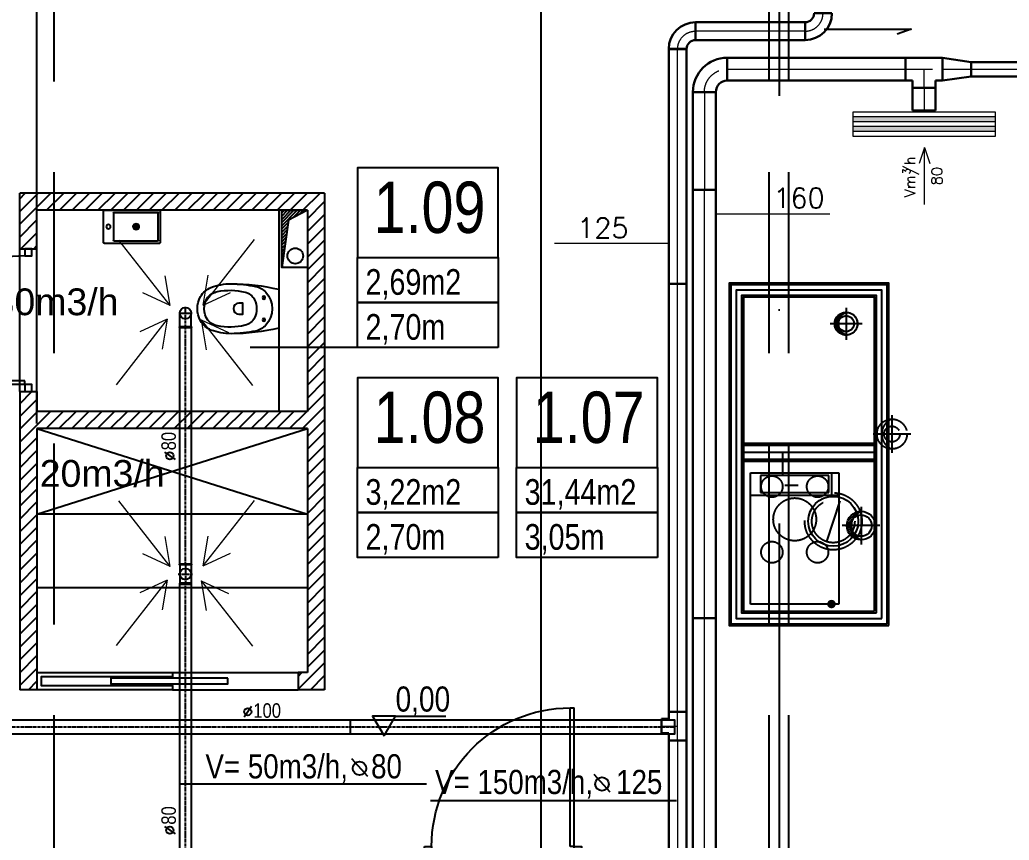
# Model space of a CAD drawing. Header units: millimetres. Extents: x -135140 to 267856, y -70704 to 149933.
# Drawn here: x -45139 to -38206, y -14695 to -8945 of the extents above; entities that cross this region are included whole.
import ezdxf
from ezdxf.enums import TextEntityAlignment as Align

# ---------------------------------------------------------------- set-up
doc = ezdxf.new("R2010")
doc.units = ezdxf.units.MM
doc.header["$LTSCALE"] = 99.9
for name, pattern in [('0707_PB_080619_gn_xref$0$ACAD_ISO10W100', [18, 12, -3, 0, -3]), ('ACAD_ISO03W100', [30, 12, -18]), ('ACAD_ISO10W100', [18, 12, -3, 0, -3]), ('CENTER', [2, 1.25, -0.25, 0.25, -0.25]), ('DASHDOT', [25.4, 12.7, -6.35, 0, -6.35]), ('HIDDEN', [9.525, 6.35, -3.175])]:
    doc.linetypes.add(name, pattern=pattern)
for name, color, linetype in [('+48_ARMATURA', 251, 'Continuous'), ('+48_HACZE', 253, 'Continuous'), ('+48_KOTY', 250, 'Continuous'), ('+48_MEBLE', 251, 'Continuous'), ('+48_OPISY T', 251, 'Continuous'), ('+48_OPISY_POM', 250, 'Continuous'), ('+48_OSIE', 8, 'Continuous'), ('+48_PODCIĄG', 250, 'ACAD_ISO03W100'), ('+48_PRZEBICIA', 143, 'Continuous'), ('+48_SCIANY', 250, 'Continuous'), ('+48_SPUSTY', 150, 'Continuous'), ('+48_STOLARKA_DRZWI', 250, 'Continuous'), ('+48_WEŁNA', 252, 'Continuous'), ('+48_WIDOK', 250, 'Continuous'), ('+48_ŚCIANY_GK', 250, 'Continuous'), ('WEN_NAW_OSIE', 2, 'CENTER'), ('WEN_NAW_ZLICZAC', 170, 'Continuous'), ('WEN_WYW_OSIE', 2, 'CENTER'), ('WEN_WYW_ZLICZAC', 40, 'Continuous'), ('ŚCIANY_', 250, 'Continuous')]:
    doc.layers.add(name, color=color, linetype=linetype)
for name, color, linetype, lineweight in [('2DH_SYM', 64, 'Continuous', 18), ('2DL_OBJ', 64, 'Continuous', 18), ('2DL_PRO_N1', 10, 'Continuous', 30), ('2DL_PRO_W11', 160, 'Continuous', 30), ('2DL_SYM', 64, 'Continuous', 18), ('CP_AXISAC', 7, 'DASHDOT', 0), ('WENTYLACJA NAPISY', 7, 'Continuous', 25), ('x', 250, 'Continuous', 18)]:
    doc.layers.add(name, color=color, linetype=linetype, lineweight=lineweight)
doc.styles.add('CP_ATTR', font='ROMANS.SHX')
doc.styles.get("Standard").update_dxf_attribs({"font": 'ARIAL.TTF'})
doc.styles.add('WRP_ARIAL', font='ARIAL.TTF', dxfattribs={"width": 0.8})
doc.linetypes.add('BATTING', pattern='A,0.00254,-2.54,[134,ltypeshp.shx,S=2.54,R=0,X=-2.54,Y=0],-5.08,[134,ltypeshp.shx,S=2.54,R=180,X=2.54,Y=0],-2.54', length=10.16254)
doc.linetypes.add('ZIGZAG', pattern='A,0.00254,-5.08,[131,ltypeshp.shx,S=5.08,R=0,X=-5.08,Y=0],-10.16,[131,ltypeshp.shx,S=5.08,R=180,X=5.08,Y=0],-5.08', length=20.32254)

# ---------------------------------------------------------------- blocks, each defined once
blk = doc.blocks.new('wc_ego')
at = {"layer": '+48_ARMATURA'}
for p, q in [((13.6, 0), (-13.6, 0)), ((-9.2, -10.5), (-6.3, -10.5)), ((9.2, -10.5), (6.3, -10.5))]:
    blk.add_line(p, q, dxfattribs=at)
for points in [[(14.92, -47.55, 0.091012), (17.5, -33.49, 0.04468), (15.64, -16.3, 0.150678), (11.63, -9.05, 0.380316), (-11.63, -9.05, 0.150678), (-15.64, -16.3, 0.04468), (-17.5, -33.49, 0.091012), (-14.92, -47.55, 0.171854), (-8.54, -54.79, 0.258868), (8.54, -54.79, 0.171854)], [(-6.33, -17.09, 0.228329), (-11.6, -23.64, 0.112012), (-12.01, -43.05, 0.161795), (-8.11, -49.75, 0.320353), (8.11, -49.75, 0.161795), (12.01, -43.05, 0.112012), (11.6, -23.64, 0.228329), (6.33, -17.09, 0.236897)]]:
    blk.add_lwpolyline(points, format="xyb", close=True, dxfattribs=at)
blk.add_lwpolyline([(-3.86, -27.96), (-3.86, -25.31), (3.94, -25.31), (3.94, -27.96, -1), (-3.86, -27.96, -1)], format="xyb", dxfattribs=at)
for centre in [(-7.75, -10.5), (7.75, -10.5)]:
    blk.add_circle(centre, 1, dxfattribs=at)
for centre, start, end in [((128.21, -33.49), 166.71401, 180), ((-128.21, -33.49), 0, 13.28599)]:
    blk.add_arc(centre, 145.71, start, end, dxfattribs=at)
blk = doc.blocks.new('UMYWALKA_40')
at = {"layer": '+48_MEBLE'}
for p, q in [((-200, -225), (-200, 0)), ((200, 0), (-200, 0)), ((200, 0), (200, -225)), ((-185, -210), (-185, -20)), ((123, -15), (-180, -15)), ((128, -20), (128, -210)), ((-8, -115), (-52, -115)), ((-30, -93), (-30, -137)), ((195, -230), (-195, -230)), ((123, -215), (-180, -215))]:
    blk.add_line(p, q, dxfattribs=at)
for centre, radius in [((-30, -115), 20), ((-30, -115), 13), ((164, -115), 15)]:
    blk.add_circle(centre, radius, dxfattribs=at)
for centre, start, end in [((-180, -20), 90, 180), ((123, -20), 0, 90), ((-195, -225), 180, 270), ((-180, -210), 180, 270), ((123, -210), 270, 0), ((195, -225), 270, 0)]:
    blk.add_arc(centre, 5, start, end, dxfattribs=at)
blk = doc.blocks.new('y')
at = {"layer": '+48_MEBLE', "extrusion": (0, 0, -1)}
for centre, major_axis, start_param, end_param in [((69766.15, 11516.72), (-0.354, 0.354), 5.497787, 7.068583), ((69796.45, 11516.72), (0.354, 0.354), -0.785398, 0.785398), ((69762.05, 11507.22), (1.06, 1.06), 3.926991, 10.210176), ((69781.45, 11507.22), (-1.41, 1.41), 5.497787, 7.068583), ((69781.45, 11507.22), (0.919, 0.919), 3.926991, 5.497787), ((69781.45, 11507.22), (-1.41, 1.41), 7.068583, 8.63938), ((69781.45, 11507.22), (0.919, 0.919), 5.497787, 7.068583), ((69781.45, 11507.22), (-1.41, 1.41), 10.210176, 11.780972), ((69781.45, 11507.22), (0.919, 0.919), 8.63938, 10.210176), ((69781.45, 11507.22), (0.919, 0.919), 7.068583, 8.63938), ((69781.45, 11507.22), (-1.41, 1.41), 8.63938, 10.210176), ((69758.95, 11496.22), (0.354, 0.354), 2.356194, 3.926991), ((69766.15, 11497.72), (0.354, 0.354), 2.356194, 3.926991), ((69796.45, 11497.72), (-0.354, 0.354), 2.356194, 3.926991), ((69797.95, 11496.22), (-0.354, 0.354), 2.356194, 3.926991)]:
    blk.add_ellipse(centre, major_axis=major_axis, ratio=1, start_param=start_param, end_param=end_param, dxfattribs=at)
at = {"layer": '+48_ARMATURA', "xscale": -0.09999999999854481, "yscale": 0.1000000000058208, "zscale": 0.1}
blk.add_blockref('UMYWALKA_40', (69778.45, 11518.72), dxfattribs=at)
blk = doc.blocks.new('OPISY_POM_METKA')
at = {"layer": '+48_OPISY_POM', "ltscale": 5}
for points in [[(0, -70), (109.71, -70), (109.71, 0), (0, 0)], [(109.71, -105), (0, -105), (0, -70), (109.71, -70)]]:
    blk.add_lwpolyline(points, close=True, dxfattribs=at)
at = {"layer": '+48_OPISY_POM'}
blk.add_lwpolyline([(109.71, -140), (0, -140), (0, -105), (109.71, -105)], close=True, dxfattribs=at)
at = {"layer": '+48_OPISY_POM', "ltscale": 5, "style": 'WRP_ARIAL', "width": 0.8}
for tag, p, height in [('NRPOM', (25.76, -50.8), 40), ('POW', (6.35, -98.98), 20)]:
    blk.add_attdef(tag, p, '', height=height, dxfattribs=at)
at = {"layer": '+48_OPISY_POM', "style": 'WRP_ARIAL', "width": 0.8}
blk.add_attdef('H', (6.35, -133.98), '', height=20, dxfattribs=at)
blk = doc.blocks.new('drzwi')
at = {"layer": '+48_STOLARKA_DRZWI'}
for p, q in [((-2, 0), (-2, -70)), ((0, 0), (-2, 0)), ((0, 0), (0, -70)), ((-2, -70), (0, -70))]:
    blk.add_line(p, q, dxfattribs=at)
blk.add_arc((-2, 0), 70, 180, 270, dxfattribs=at)
blk = doc.blocks.new('DRZWI_90')
at = {"layer": '+48_STOLARKA_DRZWI'}
for points in [[(36405.46, 16749.33), (36405.46, 16744.33), (36410.46, 16744.33), (36410.46, 16749.33)], [(36405.46, 16654.33), (36405.46, 16649.33), (36410.46, 16649.33), (36410.46, 16654.33)]]:
    blk.add_lwpolyline(points, close=True, dxfattribs=at)
at = {"layer": '+48_STOLARKA_DRZWI', "xscale": 1.25, "yscale": 1.25, "zscale": 1.25, "rotation": 270}
blk.add_blockref('drzwi', (36405.46, 16654.33), dxfattribs=at)
blk = doc.blocks.new('drzwi_100')
at = {"layer": '+48_STOLARKA_DRZWI'}
for points in [[(-110, -5), (-105, -5), (-105, 0), (-110, 0)], [(-5, -5), (0, -5), (0, 0), (-5, 0)]]:
    blk.add_lwpolyline(points, close=True, dxfattribs=at)
at = {"layer": '+48_STOLARKA_DRZWI', "xscale": 1.388888888890506, "yscale": 1.388888888888687, "zscale": 1.388888888888889}
blk.add_blockref('drzwi', (-5, -5), dxfattribs=at)
blk = doc.blocks.new('SR-100ONAW_5269-5220554429_14')
at = {"ltscale": 0.15}
blk.add_line((3000, -50), (3000, 50), dxfattribs=at)
blk.add_lwpolyline([(0, -50), (0, 50), (5269.5, 50), (5269.5, -50)], close=True, dxfattribs=at)
for p in [(0, 0), (5269.5, 0)]:
    blk.add_point(p, dxfattribs=at)
at = {"layer": 'WEN_NAW_OSIE', "ltscale": 0.15}
blk.add_line((0, 0), (5269.5, 0), dxfattribs=at)
blk = doc.blocks.new('SR-80OWYW_2978-2571279282_14')
at = {"ltscale": 0.15}
blk.add_lwpolyline([(0, -40), (0, 40), (2978.3, 40), (2978.3, -40)], close=True, dxfattribs=at)
for p in [(0, 0), (2978.3, 0)]:
    blk.add_point(p, dxfattribs=at)
at = {"layer": 'WEN_WYW_OSIE', "ltscale": 0.15}
blk.add_line((0, 0), (2978.3, 0), dxfattribs=at)
blk = doc.blocks.new('SR-80OWYW_1658-3063185936_14')
at = {"ltscale": 0.15}
blk.add_lwpolyline([(0, -40), (0, 40), (1658.3, 40), (1658.3, -40)], close=True, dxfattribs=at)
for p in [(0, 0), (1658.3, 0)]:
    blk.add_point(p, dxfattribs=at)
at = {"layer": 'WEN_WYW_OSIE', "ltscale": 0.15}
blk.add_line((0, 0), (1658.3, 0), dxfattribs=at)
blk = doc.blocks.new('BL8090OWYW_13')
at = {"ltscale": 0.15}
for p, q in [((-40, 5.6), (-40, 100)), ((40, 5.6), (40, 100))]:
    blk.add_line(p, q, dxfattribs=at)
blk.add_lwpolyline([(40, 0), (-40, 0, -1), (-40, 5.6), (40, 5.6, -1)], format="xyb", close=True, dxfattribs=at)
blk.add_circle((0, 100), 40, dxfattribs=at)
blk.add_point((0, 0), dxfattribs=at)
at = {"layer": 'WEN_WYW_OSIE', "ltscale": 0.15}
for p, q in [((0, 0), (0, 145)), ((-45, 100), (45, 100))]:
    blk.add_line(p, q, dxfattribs=at)
blk = doc.blocks.new('TCPL8080OWYW_14')
at = {"ltscale": 0.15}
for p, q in [((5.6, 40), (134.4, 40)), ((5.6, -40), (134.4, -40))]:
    blk.add_line(p, q, dxfattribs=at)
for points in [[(0, -40), (0, 40, -1), (5.6, 40), (5.6, -40, -1)], [(140, -40), (140, 40, 1), (134.4, 40), (134.4, -40, 1)]]:
    blk.add_lwpolyline(points, format="xyb", close=True, dxfattribs=at)
blk.add_circle((70, 0), 40, dxfattribs=at)
for p in [(0, 0), (140, 0)]:
    blk.add_point(p, dxfattribs=at)
at = {"layer": 'WEN_WYW_OSIE', "ltscale": 0.15}
for p, q in [((0, 0), (140, 0)), ((70, -50), (70, 50))]:
    blk.add_line(p, q, dxfattribs=at)
blk = doc.blocks.new('2CP_AC_TEE3_RO_D125_D100_L200_L113_A90')
at = {"ltscale": 0.15}
for p, q in [((50, 62.5), (50, 113)), ((50, 113), (150, 113)), ((150, 62.5), (150, 113)), ((0, -62.5), (0, 62.5)), ((0, 62.5), (50, 62.5)), ((200, 62.5), (150, 62.5)), ((200, -62.5), (200, 62.5)), ((0, -62.5), (200, -62.5))]:
    blk.add_line(p, q, dxfattribs=at)
at = {"layer": 'CP_AXISAC', "ltscale": 0.15}
for p, q in [((100, 113), (100, 0)), ((0, 0), (200, 0))]:
    blk.add_line(p, q, dxfattribs=at)
at = {"linetype": 'ByBlock', "ltscale": 0.15, "style": 'CP_ATTR', "flags": 9}
for tag in ['NAME', 'PRODUCER', 'PRODUCT-TYPE', 'ARTICLE', 'FLOW', 'OTHER']:
    blk.add_attdef(tag, (0, 0), '', height=0.0001, dxfattribs=at)
blk = doc.blocks.new('2CP_AC_PIPE_RO')
at = {"ltscale": 0.15}
for p, q in [((1, 0.5), (0, 0.5)), ((0, 0.5), (0, -0.5)), ((1, -0.5), (1, 0.5)), ((0, -0.5), (1, -0.5))]:
    blk.add_line(p, q, dxfattribs=at)
at = {"layer": 'CP_AXISAC', "ltscale": 0.15}
blk.add_line((0, 0), (1, 0), dxfattribs=at)
at = {"linetype": 'ByBlock', "ltscale": 0.15, "style": 'CP_ATTR', "flags": 9}
for tag in ['NAME', 'PRODUCER', 'PRODUCT-TYPE', 'ARTICLE', 'FLOW', 'OTHER']:
    blk.add_attdef(tag, (0, 0), '', height=0.0001, dxfattribs=at)
blk = doc.blocks.new('2CP_AC_ELBW_RO_D125_D125_R125_A90_E0_F0')
at = {"ltscale": 0.15}
for p, q in [((187.5, 125), (62.5, 125)), ((62.5, 125), (62.5, 125)), ((187.5, 125), (187.5, 125)), ((0, -62.5), (0, 62.5)), ((0, 62.5), (0, 62.5)), ((0, -62.5), (0, -62.5))]:
    blk.add_line(p, q, dxfattribs=at)
for radius in [187.5, 62.5]:
    blk.add_arc((0, 125), radius, 270, 0, dxfattribs=at)
at = {"layer": 'CP_AXISAC', "ltscale": 0.15}
for p, q in [((125, 125), (125, 125)), ((0, 0), (0, 0))]:
    blk.add_line(p, q, dxfattribs=at)
blk.add_arc((0, 125), 125, 270, 0, dxfattribs=at)
at = {"linetype": 'ByBlock', "ltscale": 0.15, "style": 'CP_ATTR', "flags": 9}
for tag in ['NAME', 'PRODUCER', 'PRODUCT-TYPE', 'ARTICLE', 'FLOW', 'OTHER']:
    blk.add_attdef(tag, (0, 0), '', height=0.0001, dxfattribs=at)
blk = doc.blocks.new('CPHS_DS09')
blk.add_line((0, 0), (-2, 0))
at = {"style": 'CP_ATTR', "flags": 14}
blk.add_attdef('FI', text='', height=0.35, dxfattribs=at).set_placement((-1.807, 0.275), align=Align.MIDDLE)
at = {"style": 'CP_ATTR', "flags": 12}
blk.add_attdef('EVAL_W_MM', text='', height=0.35, dxfattribs=at).set_placement((-1.604, 0.275), align=Align.MIDDLE_LEFT)
at = {"linetype": 'ByBlock', "style": 'CP_ATTR', "flags": 9}
blk.add_attdef('VAL', text='', height=0.00005, dxfattribs=at).set_placement((-1.342, 0.182), align=Align.MIDDLE_LEFT)
blk = doc.blocks.new('2CP_AC_ELBW_RO_D160_D160_R160_A90_E0_F0')
at = {"ltscale": 0.15}
for p, q in [((240, 160), (80, 160)), ((80, 160), (80, 160)), ((240, 160), (240, 160)), ((0, -80), (0, 80)), ((0, 80), (0, 80)), ((0, -80), (0, -80))]:
    blk.add_line(p, q, dxfattribs=at)
for radius in [240, 80]:
    blk.add_arc((0, 160), radius, 270, 0, dxfattribs=at)
at = {"layer": 'CP_AXISAC', "ltscale": 0.15}
for p, q in [((160, 160), (160, 160)), ((0, 0), (0, 0))]:
    blk.add_line(p, q, dxfattribs=at)
blk.add_arc((0, 160), 160, 270, 0, dxfattribs=at)
at = {"linetype": 'ByBlock', "ltscale": 0.15, "style": 'CP_ATTR', "flags": 9}
for tag in ['NAME', 'PRODUCER', 'PRODUCT-TYPE', 'ARTICLE', 'FLOW', 'OTHER']:
    blk.add_attdef(tag, (0, 0), '', height=0.0001, dxfattribs=at)
blk = doc.blocks.new('2DLAC020')
for p, q in [((-0.5, 0.3), (0.5, 0.3)), ((-0.5, 0.1), (0.5, 0.1)), ((-0.5, -0.1), (0.5, -0.1)), ((-0.5, -0.3), (0.5, -0.3))]:
    blk.add_line(p, q)
blk.add_lwpolyline([(-0.5, -0.5), (0.5, -0.5), (0.5, 0.5), (-0.5, 0.5)], close=True)
for points in [[(-0.5, 0.3), (0.5, 0.3), (-0.5, 0.1), (0.5, 0.1)], [(-0.5, -0.1), (0.5, -0.1), (-0.5, -0.3), (0.5, -0.3)]]:
    blk.add_solid(points)
at = {"linetype": 'ByBlock', "style": 'CP_ATTR', "flags": 9}
for tag, p in [('NUMBER', (-0.0919, -0.0183)), ('GROUP', (-0.0919, -0.0184)), ('ARTICLE', (-0.0919, -0.0185)), ('PRODUCT-TYPE', (-0.0919, -0.0186)), ('ORDER-NO', (-0.0919, -0.0187)), ('PRODUCER', (-0.0919, -0.0188)), ('NAME', (-0.0919, -0.0182)), ('TEMPERATURE', (-0.0916, -0.0182)), ('FLOW', (-0.0915, -0.0184)), ('CHARACTER', (-0.0915, -0.0185)), ('POWER', (-0.0914, -0.0187)), ('VOLTAGE', (-0.0914, -0.0188)), ('OTHER', (-0.0914, -0.0183)), ('PN', (-0.0912, -0.0184)), ('DN', (-0.0912, -0.0186))]:
    blk.add_attdef(tag, text='', height=0.00005, dxfattribs=at).set_placement(p, align=Align.MIDDLE_LEFT)
blk = doc.blocks.new('CPLS_464')
for p, q in [((-0.5, 0), (0.5, 0)), ((0.5, 0), (0.219, 0.094)), ((0.5, 0), (0.219, -0.094))]:
    blk.add_line(p, q)
at = {"style": 'CP_ATTR'}
for s, height, p in [('Vm/h', 0.1875, (-0.37, 0.16)), ('3', 0.125, (0.031, 0.25))]:
    blk.add_text(s, height=height, dxfattribs=at).set_placement(p)
blk.add_attdef('VAL', text='', height=0.188, dxfattribs=at).set_placement((0, -0.219), align=Align.MIDDLE)
blk = doc.blocks.new('2CP_AC_TEE3_RO_D160_D160_L260_L130_A90')
at = {"ltscale": 0.15}
for p, q in [((0, -80), (0, 80)), ((0, 80), (50, 80)), ((50, 80), (50, 130)), ((50, 130), (210, 130)), ((210, 80), (210, 130)), ((260, 80), (210, 80)), ((260, -80), (260, 80)), ((0, -80), (260, -80))]:
    blk.add_line(p, q, dxfattribs=at)
at = {"layer": 'CP_AXISAC', "ltscale": 0.15}
for p, q in [((130, 130), (130, 0)), ((0, 0), (260, 0))]:
    blk.add_line(p, q, dxfattribs=at)
at = {"linetype": 'ByBlock', "ltscale": 0.15, "style": 'CP_ATTR', "flags": 9}
for tag in ['NAME', 'PRODUCER', 'PRODUCT-TYPE', 'ARTICLE', 'FLOW', 'OTHER']:
    blk.add_attdef(tag, (0, 0), '', height=0.0001, dxfattribs=at)
blk = doc.blocks.new('CPHS_DS08')
blk.add_line((0, 0), (2, 0))
at = {"style": 'CP_ATTR', "flags": 14}
blk.add_attdef('FI', text='', height=0.35, dxfattribs=at).set_placement((0.784, 0.275), align=Align.MIDDLE)
at = {"style": 'CP_ATTR', "flags": 12}
blk.add_attdef('EVAL_W_MM', text='', height=0.35, dxfattribs=at).set_placement((1.006, 0.275), align=Align.MIDDLE_LEFT)
at = {"linetype": 'ByBlock', "style": 'CP_ATTR', "flags": 9}
blk.add_attdef('VAL', text='', height=0.00005, dxfattribs=at).set_placement((0.408, 0.182), align=Align.MIDDLE_LEFT)
blk = doc.blocks.new('2CP_AC_TRNS_RO_D160_D100_L200_O0_Z0_E0_F0')
at = {"ltscale": 0.15}
for p, q in [((0, -80), (0, 80)), ((0, 80), (0, 80)), ((0, 80), (200, 50)), ((200, -50), (200, 50)), ((200, 50), (200, 50)), ((0, -80), (200, -50)), ((200, -50), (200, -50)), ((0, -80), (0, -80))]:
    blk.add_line(p, q, dxfattribs=at)
at = {"layer": 'CP_AXISAC', "ltscale": 0.15}
for p, q in [((0, 0), (0, 0)), ((0, 0), (200, 0)), ((200, 0), (200, 0))]:
    blk.add_line(p, q, dxfattribs=at)
at = {"linetype": 'ByBlock', "ltscale": 0.15, "style": 'CP_ATTR', "flags": 9}
for tag in ['NAME', 'PRODUCER', 'PRODUCT-TYPE', 'ARTICLE', 'FLOW', 'OTHER']:
    blk.add_attdef(tag, (0, 0), '', height=0.0001, dxfattribs=at)

msp = doc.modelspace()

# ---------------------------------------------------------------- hatches: boundary and pattern name
at = {"layer": '+48_HACZE'}
h = msp.add_hatch(dxfattribs=at)
h.set_pattern_fill('ANSI31', color=256, scale=20, angle=180, style=0)
h.set_pattern_definition([(225, (-742073.9, -125572.43), (44.9012806, -44.9012806), [])])
h.paths.add_polyline_path([(-45019.1, -10550.3), (-45139.1, -10550.3), (-45139.1, -10160.3), (-43004.1, -10160.3), (-43004.1, -13640.3), (-43189.1, -13640.3), (-43189.1, -13520.3), (-43124.1, -13520.3), (-43124.1, -11810.3), (-45019.1, -11810.3), (-45019.1, -13640.3), (-45139.1, -13640.3), (-45139.1, -11550.3), (-45019.1, -11550.3), (-45019.1, -11690.3), (-43124.1, -11690.3), (-43124.1, -10280.3), (-45019.1, -10280.3)])
at = {"layer": '+48_OPISY T'}
h = msp.add_hatch(color=256, dxfattribs=at)
edge = h.paths.add_edge_path()
edge.add_arc((-39451.7, -13040.3), 30, 0, 360)
at = {"layer": '+48_PRZEBICIA'}
h = msp.add_hatch(dxfattribs=at)
h.set_pattern_fill('ANSI31', color=256, scale=5, style=0)
h.set_pattern_definition([(45, (-742058.76, -125202.426), (-11.22532015, 11.22532015), [])])
h.paths.add_polyline_path([(-43304.1, -10280.3), (-43304.1, -10680.3), (-43257.4, -10349.3), (-43124.1, -10280.3)])
at = {"layer": '+48_PRZEBICIA', "linetype": 'Continuous'}
h = msp.add_hatch(dxfattribs=at)
h.set_pattern_fill('ANSI31', color=256, scale=3, style=0)
h.set_pattern_definition([(45, (-646337.045, -137355.584), (-6.73519209, 6.73519209), [])])
edge = h.paths.add_edge_path()
edge.add_arc((-39349.1, -11075.3), 80, 90.00002, 270.00001)
edge.add_arc((-39318.4, -11075.3), 85.7, 110.98298, 249.01705, ccw=False)
h = msp.add_hatch(dxfattribs=at)
h.set_pattern_fill('ANSI31', color=256, scale=3.75005, style=0)
h.set_pattern_definition([(45, (-797989.22, -170342.782), (-8.41910308, 8.41910308), [])])
edge = h.paths.add_edge_path()
edge.add_arc((-39244.1, -12490.3), 100, 90.00002, 270.00001)
edge.add_arc((-39205.7, -12490.3), 107.1, 110.98298, 249.01705, ccw=False)

# ---------------------------------------------------------------- linework, layer by layer
at = {"layer": '+48_KOTY', "ltscale": 5}
msp.add_line((-42506.7, -13825.3), (-42154.7, -13825.3), dxfattribs=at)
msp.add_lwpolyline([(-42586.8, -13964), (-42506.7, -13825.3), (-42666.9, -13825.3)], close=True, dxfattribs=at)
at = {"layer": '+48_MEBLE'}
for p, q in [((-45019.1, -12410.3), (-43124.1, -11810.3)), ((-45019.1, -11810.3), (-43124.1, -12410.3)), ((-43124.1, -12410.3), (-45019.1, -12410.3)), ((-43124.1, -12925.3), (-45024.1, -12925.3))]:
    msp.add_line(p, q, dxfattribs=at)
at = {"layer": '+48_MEBLE', "linetype": 'HIDDEN', "ltscale": 1.5}
for p, q in [((-39791.6, -12137.3), (-39791.6, -11980.3)), ((-39449.1, -12277.3), (-39449.1, -12120.3)), ((-39685, -12210.3), (-39779.1, -12210.3)), ((-40019.1, -12277.3), (-39399.1, -12277.3))]:
    msp.add_line(p, q, dxfattribs=at)
for points in [[(-39399.1, -12120.3), (-39399.1, -13040.3), (-40019.1, -13040.3), (-40019.1, -12120.3)], [(-39469.1, -12257.3), (-39469.1, -12140.3), (-39949.1, -12140.3), (-39949.1, -12257.3)]]:
    msp.add_lwpolyline(points, close=True, dxfattribs=at)
for centre, radius in [((-39869.1, -12216.8), 75), ((-39549.1, -12216.8), 75), ((-39709.1, -12446.8), 150), ((-39869.1, -12676.8), 75), ((-39549.1, -12676.8), 75)]:
    msp.add_circle(centre, radius, dxfattribs=at)
at = {"layer": '+48_OPISY_POM'}
msp.add_lwpolyline([(-42773.8, -11242.1), (-43523.8, -11242.1)], dxfattribs=at)
at = {"layer": '+48_OSIE', "linetype": 'ACAD_ISO10W100', "ltscale": 5}
for p, q in [((-45019.1, -20765.5), (-45019.1, 5506.2)), ((-39819.1, 5506.2), (-39819.1, -20765.5))]:
    msp.add_line(p, q, dxfattribs=at)
at = {"layer": '+48_PODCIĄG', "linetype": 'HIDDEN', "ltscale": 2}
for p, q in [((-44899.1, -16990.3), (-44899.1, 3439.7)), ((-39887.6, -16990.3), (-39887.6, 3439.7)), ((-39750.6, -16990.3), (-39750.6, 3439.7))]:
    msp.add_line(p, q, dxfattribs=at)
at = {"layer": '+48_PRZEBICIA', "linetype": '0707_PB_080619_gn_xref$0$ACAD_ISO10W100', "ltscale": 0.5}
for p, q in [((-39349.1, -10963.3), (-39349.1, -11187.3)), ((-39349.1, -10963.3), (-39349.1, -11187.3)), ((-39237.1, -11075.3), (-39461.1, -11075.3)), ((-39237.1, -11075.3), (-39461.1, -11075.3)), ((-39027.8, -11716.7), (-39027.8, -11980.7)), ((-38895.8, -11848.7), (-39159.8, -11848.7)), ((-39244.1, -12358.3), (-39244.1, -12622.3)), ((-39244.1, -12378.3), (-39244.1, -12602.3)), ((-39112.1, -12490.3), (-39376.1, -12490.3)), ((-39132.1, -12490.3), (-39356.1, -12490.3))]:
    msp.add_line(p, q, dxfattribs=at)
at = {"layer": '+48_PRZEBICIA', "linetype": 'Continuous'}
msp.add_lwpolyline([(-43124.1, -10280.3), (-43124.1, -10680.3), (-43304.1, -10680.3), (-43304.1, -10280.3)], close=True, dxfattribs=at)
msp.add_lwpolyline([(-43124.1, -10280.3), (-43257.4, -10349.3), (-43304.1, -10680.3)], dxfattribs=at)
at = {"layer": '+48_PRZEBICIA', "linetype": 'HIDDEN'}
msp.add_lwpolyline([(-39392.2, -12317.8), (-39486, -12602.7)], dxfattribs=at)
for centre, radius in [((-39349.1, -11075.3), 80), ((-39027.8, -11848.7), 105), ((-39439.1, -12460.3), 200), ((-39439.1, -12460.3), 150)]:
    msp.add_circle(centre, radius, dxfattribs=at)
at = {"layer": '+48_PRZEBICIA', "linetype": 'Continuous'}
for centre, radius in [((-39349.1, -11075.3), 80), ((-39244.1, -12490.3), 100), ((-39244.1, -12490.3), 75)]:
    msp.add_circle(centre, radius, dxfattribs=at)
at = {"layer": '+48_PRZEBICIA', "linetype": 'HIDDEN'}
for centre, radius in [((-39318.4, -11075.3), 85.7), ((-38987.5, -11848.7), 112.5)]:
    msp.add_arc(centre, radius, 110.98295, 249.01705, dxfattribs=at)
at = {"layer": '+48_PRZEBICIA', "linetype": 'Continuous'}
for centre, radius in [((-39318.4, -11075.3), 85.7), ((-39205.7, -12490.3), 107.1)]:
    msp.add_arc(centre, radius, 110.98295, 249.01705, dxfattribs=at)
at = {"layer": '+48_SCIANY'}
for p, q in [((-43004.1, -10160.3), (-45139.1, -10160.3)), ((-45139.1, -10550.3), (-45139.1, -10160.3)), ((-43004.1, -10160.3), (-43004.1, -13640.3)), ((-43124.1, -10280.3), (-45019.1, -10280.3)), ((-45019.1, -10550.3), (-45019.1, -10280.3)), ((-43124.1, -10280.3), (-43124.1, -11690.3)), ((-43124.1, -11690.3), (-45019.1, -11690.3)), ((-43124.1, -11810.3), (-45019.1, -11810.3)), ((-43124.1, -11810.3), (-43124.1, -13520.3)), ((-43189.1, -13520.3), (-43189.1, -13640.3))]:
    msp.add_line(p, q, dxfattribs=at)
for points in [[(-45139.1, -10550.3), (-45019.1, -10550.3)], [(-45139.1, -11550.3), (-45139.1, -13640.3)], [(-45139.1, -11550.3), (-45019.1, -11550.3)], [(-45019.1, -11550.3), (-45019.1, -11690.3)], [(-45019.1, -11810.3), (-45019.1, -13640.3)], [(-43124.1, -13520.3), (-43189.1, -13520.3)], [(-45019.1, -13640.3), (-45139.1, -13640.3)], [(-43004.1, -13640.3), (-43189.1, -13640.3)]]:
    msp.add_lwpolyline(points, dxfattribs=at)
at = {"layer": '+48_SPUSTY'}
for centre in [(-43208.9, -10600.3), (-39349.1, -11075.3)]:
    msp.add_circle(centre, 55, dxfattribs=at)
at = {"layer": '+48_SPUSTY', "linetype": 'HIDDEN', "ltscale": 0.5}
for centre in [(-39349.1, -11075.3), (-39027.8, -11848.7)]:
    msp.add_circle(centre, 55, dxfattribs=at)
at = {"layer": '+48_STOLARKA_DRZWI'}
for points in [[(-39503.8, -9010.3), (-38893.1, -9010.3), (-38991.1, -9046.2)], [(-43681.1, -13560.3), (-44501.1, -13560.3), (-44501.1, -13600.3), (-43681.1, -13600.3), (-43681.1, -13560.3)]]:
    msp.add_lwpolyline(points, dxfattribs=at)
at = {"layer": '+48_WEŁNA', "linetype": 'ZIGZAG', "ltscale": 0.95}
msp.add_line((-39149.1, -11977.8), (-40069.1, -11977.8), dxfattribs=at)
at = {"layer": '+48_WEŁNA', "linetype": 'ZIGZAG', "ltscale": 0.07}
msp.add_lwpolyline([(-39099.1, -13140.3), (-39099.1, -10840.3), (-40119.1, -10840.3), (-40119.1, -13140.3)], close=True, dxfattribs=at)
at = {"layer": '+48_WEŁNA', "linetype": 'BATTING', "ltscale": 0.2}
msp.add_circle((-39439.1, -12460.3), 175, dxfattribs=at)
at = {"layer": '+48_WIDOK'}
msp.add_line((-43324.1, -10280.3), (-43324.1, -11690.3), dxfattribs=at)
at = {"layer": '+48_WIDOK', "linetype": 'HIDDEN', "ltscale": 3}
for p, q in [((-45139.1, -11550.3), (-45139.1, -10550.3)), ((-44069.1, -13520.3), (-43189.1, -13520.3)), ((-44069.1, -13640.3), (-43189.1, -13640.3))]:
    msp.add_line(p, q, dxfattribs=at)
at = {"layer": '+48_ŚCIANY_GK'}
for p, q in [((-39149.1, -11915.3), (-40069.1, -11915.3)), ((-39149.1, -11927.8), (-40069.1, -11927.8)), ((-39149.1, -12027.8), (-40070.6, -12027.8)), ((-39149.1, -12040.3), (-40070.6, -12040.3))]:
    msp.add_line(p, q, dxfattribs=at)
for points in [[(-39049.1, -13190.3), (-39049.1, -10790.3), (-40169.1, -10790.3), (-40169.1, -13190.3)], [(-39061.6, -13177.8), (-39061.6, -10802.8), (-40156.6, -10802.8), (-40156.6, -13177.8)], [(-39136.6, -13102.8), (-39136.6, -10877.8), (-40081.6, -10877.8), (-40081.6, -13102.8)], [(-39149.1, -13090.3), (-39149.1, -10890.3), (-40069.1, -10890.3), (-40069.1, -13090.3)]]:
    msp.add_lwpolyline(points, close=True, dxfattribs=at)
msp.add_lwpolyline([(-45019.1, -13520.3), (-44069.1, -13520.3), (-44069.1, -13550.3), (-44989.1, -13550.3), (-44989.1, -13610.3), (-44069.1, -13610.3), (-44069.1, -13640.3), (-45019.1, -13640.3)], dxfattribs=at)
at = {"layer": 'Defpoints', "ltscale": 0.15}
msp.add_line((-41485.1, -22587.1), (-41485.1, 7112.9), dxfattribs=at)
at = {"layer": 'WENTYLACJA NAPISY', "ltscale": 0.15}
for points in [[(-44124.7, -11976.5), (-44050.6, -12026.5)], [(-43516.5, -13758.1), (-43566.5, -13832.2)], [(-44124.7, -14600.2), (-44050.6, -14650.2)]]:
    msp.add_lwpolyline(points, dxfattribs=at)
at = {"layer": 'WENTYLACJA NAPISY', "linetype": 'ByBlock'}
for points in [[(-42701.5, -14249.8), (-42812.6, -14124.5)], [(-41002.5, -14359.5), (-41113.6, -14234.2)]]:
    msp.add_lwpolyline(points, dxfattribs=at)
at = {"layer": 'WENTYLACJA NAPISY'}
for points in [[(-42290.1, -14302.6), (-44015.8, -14302.6)], [(-40536.7, -14419.6), (-42262.3, -14419.6)]]:
    msp.add_lwpolyline(points, dxfattribs=at)
at = {"layer": 'WENTYLACJA NAPISY', "ltscale": 0.15}
for centre in [(-44087.6, -12001.5), (-43541.5, -13795.2), (-44087.6, -14625.2)]:
    msp.add_circle(centre, 25.1, dxfattribs=at)
at = {"layer": 'WENTYLACJA NAPISY', "linetype": 'ByBlock'}
for centre in [(-42758.8, -14191.8), (-41059.8, -14301.4)]:
    msp.add_circle(centre, 47.2, dxfattribs=at)
at = {"layer": 'x'}
for points in [[(-44085.9, -10948.3), (-44444.5, -10489)], [(-43853.1, -10944.8), (-43494.5, -10485.5)], [(-44085.9, -10948.3), (-44120.6, -10739.1)], [(-43853.1, -10944.8), (-43818.4, -10735.5)], [(-44085.9, -10948.3), (-44277.3, -10859.1)], [(-43853.1, -10944.8), (-43661.7, -10855.5)], [(-44106.1, -11044), (-44464.8, -11503.3)], [(-44106.1, -11044), (-44297.6, -11133.3)], [(-44106.1, -11044), (-44140.9, -11253.3)], [(-43868.2, -11048.2), (-43833.4, -11257.5)], [(-43868.2, -11048.2), (-43509.5, -11507.5)], [(-43868.2, -11048.2), (-43676.7, -11137.5)], [(-44085.9, -12776.6), (-44444.5, -12317.3)], [(-43853.1, -12773.1), (-43494.5, -12313.8)], [(-44085.9, -12776.6), (-44120.6, -12567.4)], [(-43853.1, -12773.1), (-43818.4, -12563.8)], [(-43853.1, -12773.1), (-43661.7, -12683.8)], [(-44085.9, -12776.6), (-44277.3, -12687.4)], [(-44106.1, -12872.3), (-44464.8, -13331.6)], [(-44106.1, -12872.3), (-44297.6, -12961.6)], [(-44106.1, -12872.3), (-44140.9, -13081.6)], [(-43868.2, -12876.5), (-43833.4, -13085.8)], [(-43868.2, -12876.5), (-43509.5, -13335.9)], [(-43868.2, -12876.5), (-43676.7, -12965.8)]]:
    msp.add_lwpolyline(points, dxfattribs=at)

# ---------------------------------------------------------------- block references
at = {"layer": '+48_ARMATURA', "xscale": 10, "yscale": 10, "zscale": 10}
msp.add_blockref('y', (-742138.3, -125467.4), dxfattribs=at)
at = {"layer": '+48_ARMATURA', "xscale": -10, "yscale": 10, "zscale": 10, "rotation": 270}
msp.add_blockref('wc_ego', (-43324.1, -10970.3), dxfattribs=at)
at = {"layer": '+48_OPISY_POM'}
ref = msp.add_blockref('OPISY_POM_METKA', (-42773.8, -9982.1), dxfattribs=dict(at, xscale=9, yscale=9, zscale=8.999999999984084))
ref.add_attrib('H', '2,70m', (-42716.6, -11187.8), dxfattribs={"height": 180, "style": 'WRP_ARIAL', "width": 0.8})
ref.add_attrib('NRPOM', '1.09', (-42659.5, -10439.3), dxfattribs={"ltscale": 5, "height": 360, "style": 'WRP_ARIAL', "width": 0.8})
ref.add_attrib('POW', '2,69m2', (-42716.6, -10872.8), dxfattribs={"ltscale": 5, "height": 180, "style": 'WRP_ARIAL', "width": 0.8})
ref = msp.add_blockref('OPISY_POM_METKA', (-42773.8, -11453.8), dxfattribs=dict(at, xscale=9, yscale=8.999999999970896, zscale=8.999999999984084))
ref.add_attrib('H', '2,70m', (-42716.6, -12659.6), dxfattribs={"height": 180, "style": 'WRP_ARIAL', "width": 0.8})
ref.add_attrib('NRPOM', '1.08', (-42659.5, -11911), dxfattribs={"ltscale": 5, "height": 360, "style": 'WRP_ARIAL', "width": 0.8})
ref.add_attrib('POW', '3,22m2', (-42716.6, -12344.6), dxfattribs={"ltscale": 5, "height": 180, "style": 'WRP_ARIAL', "width": 0.8})
ref = msp.add_blockref('OPISY_POM_METKA', (-41658.8, -11453.8), dxfattribs=dict(at, xscale=9, yscale=9, zscale=8.999999999984084))
ref.add_attrib('H', '3,05m', (-41601.7, -12659.6), dxfattribs={"height": 180, "style": 'WRP_ARIAL', "width": 0.8})
ref.add_attrib('NRPOM', '1.07', (-41544.6, -11911), dxfattribs={"ltscale": 5, "height": 360, "style": 'WRP_ARIAL', "width": 0.8})
ref.add_attrib('POW', '31,44m2', (-41601.7, -12344.6), dxfattribs={"ltscale": 5, "height": 180, "style": 'WRP_ARIAL', "width": 0.8})
at = {"layer": '+48_STOLARKA_DRZWI', "xscale": 10, "yscale": 10, "zscale": 10}
msp.add_blockref('DRZWI_90', (-409158.7, -178043.6), dxfattribs=at)
at = {"layer": '2DH_SYM', "ltscale": 0.15}
ref = msp.add_blockref('CPHS_DS08', (-40262.2, -10304.3), dxfattribs=dict(at, xscale=400, yscale=400, zscale=400))
ref.add_attrib('EVAL_W_MM', '160', dxfattribs={"layer": '0', "height": 140, "style": 'CP_ATTR', "flags": 12}).set_placement((-39859.6, -10194.3), align=Align.MIDDLE_LEFT)
ref = msp.add_blockref('CPHS_DS09', (-40592, -10514.3), dxfattribs=dict(at, xscale=400, yscale=400, zscale=400))
ref.add_attrib('EVAL_W_MM', '125', dxfattribs={"layer": '0', "height": 140, "style": 'CP_ATTR', "flags": 12}).set_placement((-41233.5, -10404.3), align=Align.MIDDLE_LEFT)
at = {"layer": '2DL_OBJ', "ltscale": 0.15, "xscale": 1000, "yscale": 170, "zscale": 300, "rotation": 180}
msp.add_blockref('2DLAC020', (-38803.2, -9676.6), dxfattribs=at)
at = {"layer": '2DL_PRO_N1', "ltscale": 0.15, "zscale": 125}
msp.add_blockref('2CP_AC_ELBW_RO_D125_D125_R125_A90_E0_F0', (-39635.9, -9025), dxfattribs=at)
at = {"layer": '2DL_PRO_N1', "ltscale": 0.15, "yscale": -1, "zscale": 125, "rotation": 90}
msp.add_blockref('2CP_AC_ELBW_RO_D125_D125_R125_A90_E0_F0', (-40529.5, -9150), dxfattribs=at)
at = {"layer": '2DL_PRO_N1', "ltscale": 0.15, "yscale": 125, "zscale": 125}
for p, xscale, rotation in [((-39635.9, -9025), 768.587362689781, 180), ((-40529.5, -10795.7), 1645.633795371512, 90), ((-40529.5, -13795.7), 3000, 90), ((-40529.5, -13995.7), 1095.083854124125, 270)]:
    msp.add_blockref('2CP_AC_PIPE_RO', p, dxfattribs=dict(at, xscale=xscale, rotation=rotation))
at = {"layer": '2DL_PRO_N1', "ltscale": 0.15, "zscale": 125, "rotation": 90}
msp.add_blockref('2CP_AC_TEE3_RO_D125_D100_L200_L113_A90', (-40529.5, -13995.7), dxfattribs=at)
at = {"layer": '2DL_PRO_W11', "ltscale": 0.15, "yscale": -1, "zscale": 160, "rotation": 90}
msp.add_blockref('2CP_AC_ELBW_RO_D160_D160_R160_A90_E0_F0', (-40342.2, -9451.6), dxfattribs=at)
at = {"layer": '2DL_PRO_W11', "ltscale": 0.15}
for p, xscale, yscale, zscale in [((-40182.2, -9291.6), 1248.947238691035, 160, 160), ((-38473.2, -9291.6), 2424.441510930075, 100, 100)]:
    msp.add_blockref('2CP_AC_PIPE_RO', p, dxfattribs=dict(at, xscale=xscale, yscale=yscale, zscale=zscale))
at = {"layer": '2DL_PRO_W11', "ltscale": 0.15, "yscale": -1, "zscale": 160}
msp.add_blockref('2CP_AC_TEE3_RO_D160_D160_L260_L130_A90', (-38933.2, -9291.6), dxfattribs=at)
at = {"layer": '2DL_PRO_W11', "ltscale": 0.15, "zscale": 160}
msp.add_blockref('2CP_AC_TRNS_RO_D160_D100_L200_O0_Z0_E0_F0', (-38673.2, -9291.6), dxfattribs=at)
at = {"layer": '2DL_PRO_W11', "ltscale": 0.15, "yscale": 160, "zscale": 160}
for p, xscale, rotation in [((-38803.2, -9421.6), 160, 270), ((-40342.2, -9451.6), 686.5451712968061, 270), ((-40342.2, -13138.2), 3000, 90), ((-40342.2, -16138.2), 3000, 90)]:
    msp.add_blockref('2CP_AC_PIPE_RO', p, dxfattribs=dict(at, xscale=xscale, rotation=rotation))
at = {"layer": '2DL_SYM', "ltscale": 0.15, "xscale": 400, "yscale": 400, "zscale": 400, "rotation": 90}
msp.add_blockref('CPLS_464', (-38800.7, -10040.9), dxfattribs=at).add_auto_attribs({'VAL': '80'})
at = {"layer": 'WEN_NAW_ZLICZAC', "ltscale": 0.15}
msp.add_blockref('SR-100ONAW_5269-5220554429_14', (-45821.7, -13901.3), dxfattribs=at)
at = {"layer": 'WEN_WYW_ZLICZAC', "ltscale": 0.15}
msp.add_blockref('BL8090OWYW_13', (-43978.5, -11101.6), dxfattribs=at)
for name, p, rotation in [('SR-80OWYW_1658-3063185936_14', (-43978.5, -12759.9), 90), ('TCPL8080OWYW_14', (-43978.5, -12759.9), 270), ('SR-80OWYW_2978-2571279282_14', (-43978.5, -15878.2), 90)]:
    msp.add_blockref(name, p, dxfattribs=dict(at, rotation=rotation))
at = {"layer": 'ŚCIANY_', "xscale": -10, "yscale": 10, "zscale": 10, "rotation": 180}
msp.add_blockref('drzwi_100', (-41204.1, -14790.3), dxfattribs=at)

# ---------------------------------------------------------------- texts
at = {"layer": '+48_KOTY', "style": 'WRP_ARIAL', "width": 0.8}
msp.add_attdef('0,00', (-42506, -13793.8), '', height=176, dxfattribs=at)
at = {"layer": 'WENTYLACJA NAPISY', "attachment_point": 1}
for s, insert, char_height, width in [('{\\fArial|b0|i0|c0|p32;30m3/h\\P}', (-45322.5, -10828), 187.831, 858.177), ('{\\fArial|b0|i0|c0|p32;20m3/h\\P}', (-44999.4, -12030.7), 187.831, 858.177), ('{\\fArial Narrow|b0|i0|c238|p0;\\P100\\P}', (-43503, -13566.1), 101.718, 313204.894), ('{\\fArial Narrow|b0|i0|c238|p0;V= 50m3/h,   80}', (-43838.2, -14092.7), 169.531, 522008.156), ('{\\fArial Narrow|b0|i0|c238|p0;V= 150m3/h,   125}', (-42229.3, -14202.3), 169.531, 522008.156)]:
    msp.add_mtext(s, dxfattribs=dict(at, insert=insert, char_height=char_height, width=width))
at = {"layer": 'WENTYLACJA NAPISY', "char_height": 101.718, "width": 313204.894, "attachment_point": 1, "rotation": 90}
for insert in [(-44316.7, -11963), (-44316.7, -14586.7)]:
    msp.add_mtext('{\\fArial Narrow|b0|i0|c238|p0;\\P80\\P}', dxfattribs=dict(at, insert=insert))

doc.saveas('drawing.dxf')
